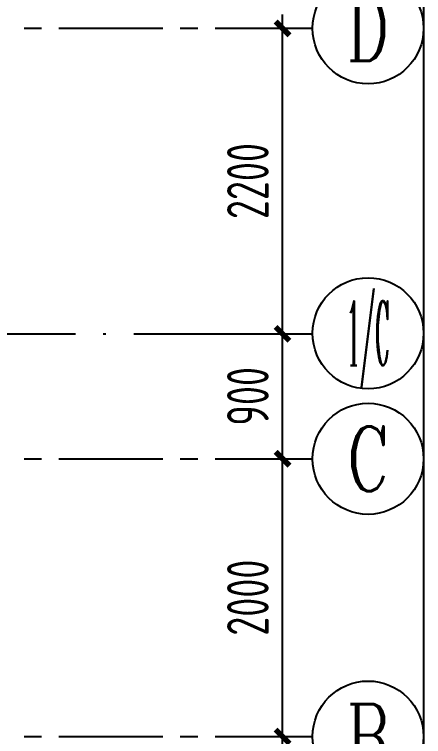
# Model space of a CAD drawing. Header units: millimetres. Extents: x -114775 to 228300, y -175499 to 108657.
# Drawn here: x 33444 to 36392, y -64750 to -59550 of the extents above; entities that cross this region are included whole.
import ezdxf
from ezdxf.enums import TextEntityAlignment as Align

# ---------------------------------------------------------------- set-up
doc = ezdxf.new("R2010")
doc.units = ezdxf.units.MM
doc.header["$LTSCALE"] = 1000
for name, pattern in [('6#轴网(1-4)20181120$0$11 12 17 18 19 20 21 22-ZW$0$DOTE', [2.42, 2, -0.2, 0.02, -0.2]), ('CENTER', [50.8, 31.75, -6.35, 6.35, -6.35]), ('CENTER2', [1.125, 0.75, -0.125, 0.125, -0.125])]:
    doc.linetypes.add(name, pattern=pattern)
doc.layers.get('0').update_dxf_attribs({"linetype": 'CONTINUOUS'})
doc.layers.get('Defpoints').update_dxf_attribs({"color": 6, "linetype": 'CONTINUOUS'})
for name, color, linetype in [('6#轴网(1-4)20181120$0$11 12 17 18 19 20 21 22-ZW$0$AXIS_轴号_A', 8, 'CONTINUOUS'), ('6#轴网(1-4)20181120$0$11 12 17 18 19 20 21 22-ZW$0$AXIS_轴文_A', 8, 'CONTINUOUS'), ('6#轴网(1-4)20181120$0$11 12 17 18 19 20 21 22-ZW$0$AXIS_轴线_A', 8, '6#轴网(1-4)20181120$0$11 12 17 18 19 20 21 22-ZW$0$DOTE'), ('6#轴网(1-4)20181120$0$AXIS_TEXT', 8, 'CONTINUOUS'), ('AXIS', 253, 'CENTER'), ('DIM', 3, 'CONTINUOUS')]:
    doc.layers.add(name, color=color, linetype=linetype)
doc.styles.add('6#轴网(1-4)20181120$0$11 12 17 18 19 20 21 22-ZW$0$_TCH_AXIS', font='COMPLEX', dxfattribs={"bigfont": 'GBCBIG'})
doc.styles.add('6#轴网(1-4)20181120$0$COMPLEX', font='COMPLEX')
doc.styles.add('ZZ', font='tssdeng.shx', dxfattribs={"width": 0.7, "bigfont": 'tssdchn.shx'})
doc.dimstyles.new('TSSD_100_100', dxfattribs={"dimtxt": 300, "dimasz": 100, "dimexe": 100, "dimexo": 250, "dimgap": 100, "dimtad": 1, "dimdec": 0, "dimzin": 0, "dimdsep": 46, "dimtxsty": 'ZZ', "dimblk": 'ARCHTICK', "dimcen": 0, "dimdle": 100, "dimclrd": 256, "dimclrt": 7, "dimadec": 0, "dimazin": 0, "dimtfac": 1, "dimtdec": 0, "dimtix": 1, "dimtmove": 2, "dimatfit": 3, "dimfxl": 0, "dimtolj": 1, "dimtzin": 0, "dimarcsym": 0})

# ---------------------------------------------------------------- blocks, each defined once
blk = doc.blocks.new('6#轴网(1-4)20181120$0$_AXISO')
at = {"color": 8}
blk.add_circle((0, 0), 0.5, dxfattribs=at)
at = {"layer": '6#轴网(1-4)20181120$0$AXIS_TEXT', "color": 8, "style": '6#轴网(1-4)20181120$0$COMPLEX', "width": 1.041667}
blk.add_attdef('A', text='', height=0.56, dxfattribs=at).set_placement((-0.25, -0.28), (0.25, -0.28), align=Align.FIT)
blk = doc.blocks.new('_ArchTick')
at = {"color": 0, "linetype": 'ByBlock', "const_width": 0.4}
blk.add_lwpolyline([(-0.5, -0.5), (0.5, 0.5)], dxfattribs=at)
blk = doc.blocks.new('*D391')
at = {"layer": 'Defpoints', "color": 0}
for p in [(8738.9, 3800), (8902.1, 3800), (8738.9, 100)]:
    blk.add_point(p, dxfattribs=at)
at = {"layer": 'DIM', "lineweight": -2}
blk.add_line((8902.1, 0), (8902.1, 3900), dxfattribs=at)
at = {"layer": 'DIM', "color": 0, "lineweight": -2}
for p, q in [((8988.9, 3800), (9002.1, 3800)), ((8988.9, 100), (9002.1, 100))]:
    blk.add_line(p, q, dxfattribs=at)
at = {"layer": 'DIM', "lineweight": -2, "xscale": 100, "yscale": 100, "zscale": 100}
for p, rotation in [((8902.1, 3800), 90), ((8902.1, 100), 270)]:
    blk.add_blockref('_ArchTick', p, dxfattribs=dict(at, rotation=rotation))
at = {"layer": 'DIM', "color": 7, "insert": (8652.1, 1950), "char_height": 300, "attachment_point": 5, "rotation": 90, "style": 'ZZ'}
blk.add_mtext('\\A1;3700', dxfattribs=at)
blk = doc.blocks.new('*D392')
at = {"layer": 'Defpoints', "color": 0}
for p in [(8738.9, 5800), (8902.1, 5800), (8738.9, 3800)]:
    blk.add_point(p, dxfattribs=at)
at = {"layer": 'DIM', "lineweight": -2}
blk.add_line((8902.1, 3700), (8902.1, 5900), dxfattribs=at)
at = {"layer": 'DIM', "color": 0, "lineweight": -2}
for p, q in [((8988.9, 5800), (9002.1, 5800)), ((8988.9, 3800), (9002.1, 3800))]:
    blk.add_line(p, q, dxfattribs=at)
at = {"layer": 'DIM', "lineweight": -2, "xscale": 100, "yscale": 100, "zscale": 100}
for p, rotation in [((8902.1, 5800), 90), ((8902.1, 3800), 270)]:
    blk.add_blockref('_ArchTick', p, dxfattribs=dict(at, rotation=rotation))
at = {"layer": 'DIM', "color": 7, "insert": (8652.1, 4800), "char_height": 300, "attachment_point": 5, "rotation": 90, "style": 'ZZ'}
blk.add_mtext('\\A1;2000', dxfattribs=at)
blk = doc.blocks.new('*D393')
at = {"layer": 'Defpoints', "color": 0}
for p in [(8738.9, 6700), (8902.1, 6700), (8738.9, 5800)]:
    blk.add_point(p, dxfattribs=at)
at = {"layer": 'DIM', "lineweight": -2}
blk.add_line((8902.1, 5700), (8902.1, 6800), dxfattribs=at)
at = {"layer": 'DIM', "color": 0, "lineweight": -2}
for p, q in [((8988.9, 6700), (9002.1, 6700)), ((8988.9, 5800), (9002.1, 5800))]:
    blk.add_line(p, q, dxfattribs=at)
at = {"layer": 'DIM', "lineweight": -2, "xscale": 100, "yscale": 100, "zscale": 100}
for p, rotation in [((8902.1, 6700), 90), ((8902.1, 5800), 270)]:
    blk.add_blockref('_ArchTick', p, dxfattribs=dict(at, rotation=rotation))
at = {"layer": 'DIM', "color": 7, "insert": (8652.1, 6250), "char_height": 300, "attachment_point": 5, "rotation": 90, "style": 'ZZ'}
blk.add_mtext('\\A1;900', dxfattribs=at)
blk = doc.blocks.new('*D394')
at = {"layer": 'Defpoints', "color": 0}
for p in [(8738.9, 8900), (8902.1, 8900), (8738.9, 6700)]:
    blk.add_point(p, dxfattribs=at)
at = {"layer": 'DIM', "lineweight": -2}
blk.add_line((8902.1, 6600), (8902.1, 9000), dxfattribs=at)
at = {"layer": 'DIM', "color": 0, "lineweight": -2}
for p, q in [((8988.9, 8900), (9002.1, 8900)), ((8988.9, 6700), (9002.1, 6700))]:
    blk.add_line(p, q, dxfattribs=at)
at = {"layer": 'DIM', "lineweight": -2, "xscale": 100, "yscale": 100, "zscale": 100}
for p, rotation in [((8902.1, 8900), 90), ((8902.1, 6700), 270)]:
    blk.add_blockref('_ArchTick', p, dxfattribs=dict(at, rotation=rotation))
at = {"layer": 'DIM', "color": 7, "insert": (8652.1, 7800), "char_height": 300, "attachment_point": 5, "rotation": 90, "style": 'ZZ'}
blk.add_mtext('\\A1;2200', dxfattribs=at)
blk = doc.blocks.new('B20190222125856')
at = {"layer": '6#轴网(1-4)20181120$0$11 12 17 18 19 20 21 22-ZW$0$AXIS_轴线_A'}
blk.add_line((2989.5, 6700), (9118.2, 6700), dxfattribs=at)
at = {"layer": 'AXIS', "linetype": 'CENTER2'}
for p, q in [((-2834.7, 8900), (9118.1, 8900)), ((-2834.7, 5800), (9118.1, 5800)), ((-2834.7, 3800), (9118.1, 3800))]:
    blk.add_line(p, q, dxfattribs=at)
at = {"layer": '6#轴网(1-4)20181120$0$11 12 17 18 19 20 21 22-ZW$0$AXIS_轴号_A', "color": 6}
ref = blk.add_blockref('6#轴网(1-4)20181120$0$_AXISO', (9518.1, 8900), dxfattribs=dict(at, xscale=800, yscale=800, zscale=800))
ref.add_attrib('A', 'D', dxfattribs={"layer": '6#轴网(1-4)20181120$0$11 12 17 18 19 20 21 22-ZW$0$AXIS_轴文_A', "height": 465.9, "style": '6#轴网(1-4)20181120$0$11 12 17 18 19 20 21 22-ZW$0$_TCH_AXIS', "width": 0.823529}).set_placement((9362.8, 8667), (9673.4, 8667), align=Align.FIT)
ref = blk.add_blockref('6#轴网(1-4)20181120$0$_AXISO', (9518.2, 6703.8), dxfattribs=dict(at, xscale=800, yscale=800, zscale=800))
ref.add_attrib('A', '1/C', dxfattribs={"layer": '6#轴网(1-4)20181120$0$11 12 17 18 19 20 21 22-ZW$0$AXIS_轴文_A', "height": 465.95, "style": '6#轴网(1-4)20181120$0$11 12 17 18 19 20 21 22-ZW$0$_TCH_AXIS', "width": 0.269231}).set_placement((9362.9, 6470.9), (9673.5, 6470.9), align=Align.FIT)
ref = blk.add_blockref('6#轴网(1-4)20181120$0$_AXISO', (9518.1, 5800), dxfattribs=dict(at, xscale=800, yscale=800, zscale=800))
ref.add_attrib('A', 'C', dxfattribs={"layer": '6#轴网(1-4)20181120$0$11 12 17 18 19 20 21 22-ZW$0$AXIS_轴文_A', "height": 465.9, "style": '6#轴网(1-4)20181120$0$11 12 17 18 19 20 21 22-ZW$0$_TCH_AXIS', "width": 0.933333}).set_placement((9362.8, 5567), (9673.4, 5567), align=Align.FIT)
ref = blk.add_blockref('6#轴网(1-4)20181120$0$_AXISO', (9518.1, 3800), dxfattribs=dict(at, xscale=800, yscale=800, zscale=800))
ref.add_attrib('A', 'B', dxfattribs={"layer": '6#轴网(1-4)20181120$0$11 12 17 18 19 20 21 22-ZW$0$AXIS_轴文_A', "height": 465.9, "style": '6#轴网(1-4)20181120$0$11 12 17 18 19 20 21 22-ZW$0$_TCH_AXIS', "width": 0.823529}).set_placement((9362.8, 3567), (9673.4, 3567), align=Align.FIT)
at = {"layer": 'DIM'}
for base, p1, p2, picture, middle in [((8902.1, 8900), (8738.9, 6700), (8738.9, 8900), '*D394', (8652.1, 7800)), ((8902.1, 6700), (8738.9, 5800), (8738.9, 6700), '*D393', (8652.1, 6250)), ((8902.1, 5800), (8738.9, 3800), (8738.9, 5800), '*D392', (8652.1, 4800)), ((8902.1, 3800), (8738.9, 100), (8738.9, 3800), '*D391', (8652.1, 1950))]:
    dim = blk.add_linear_dim(base=base, p1=p1, p2=p2, angle=90, dimstyle='TSSD_100_100', dxfattribs=at)
    dim.commit()
    dim.dimension.update_dxf_attribs({"geometry": picture, "text_midpoint": middle})

msp = doc.modelspace()

# ---------------------------------------------------------------- linework, layer by layer
at = {"layer": 'Defpoints'}
msp.add_lwpolyline([(22839.3, -72035.6), (22839.3, -55968.9), (36392.1, -55968.9), (36392.1, -72035.6)], close=True, dxfattribs=at)

# ---------------------------------------------------------------- block references
at = {"layer": 'DIM'}
msp.add_blockref('B20190222125856', (26474, -68549.9), dxfattribs=at)

doc.saveas('drawing.dxf')
